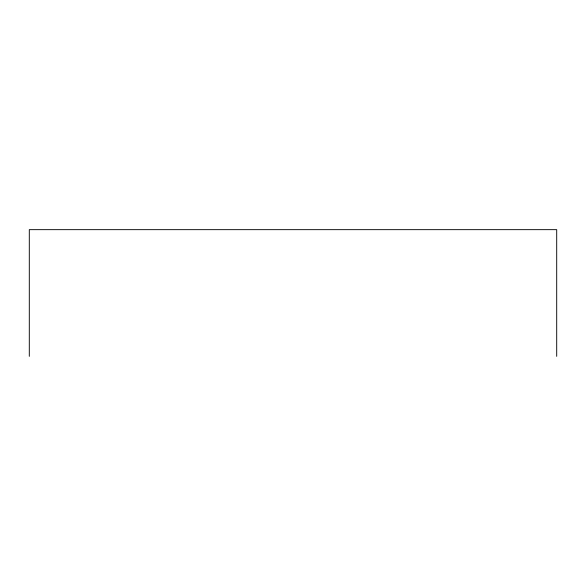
<?xml version="1.0" encoding="UTF-8"?>
<svg xmlns="http://www.w3.org/2000/svg" width="586" height="586" viewBox="0 0 586 586"><rect width="100%" height="100%" fill="white"/><g stroke="black" fill="none" stroke-linecap="round" stroke-linejoin="round"><path stroke-width="0.88" d="M556.7 356.347L556.7 229.653L29.3 229.653L29.3 356.347"/></g></svg>
